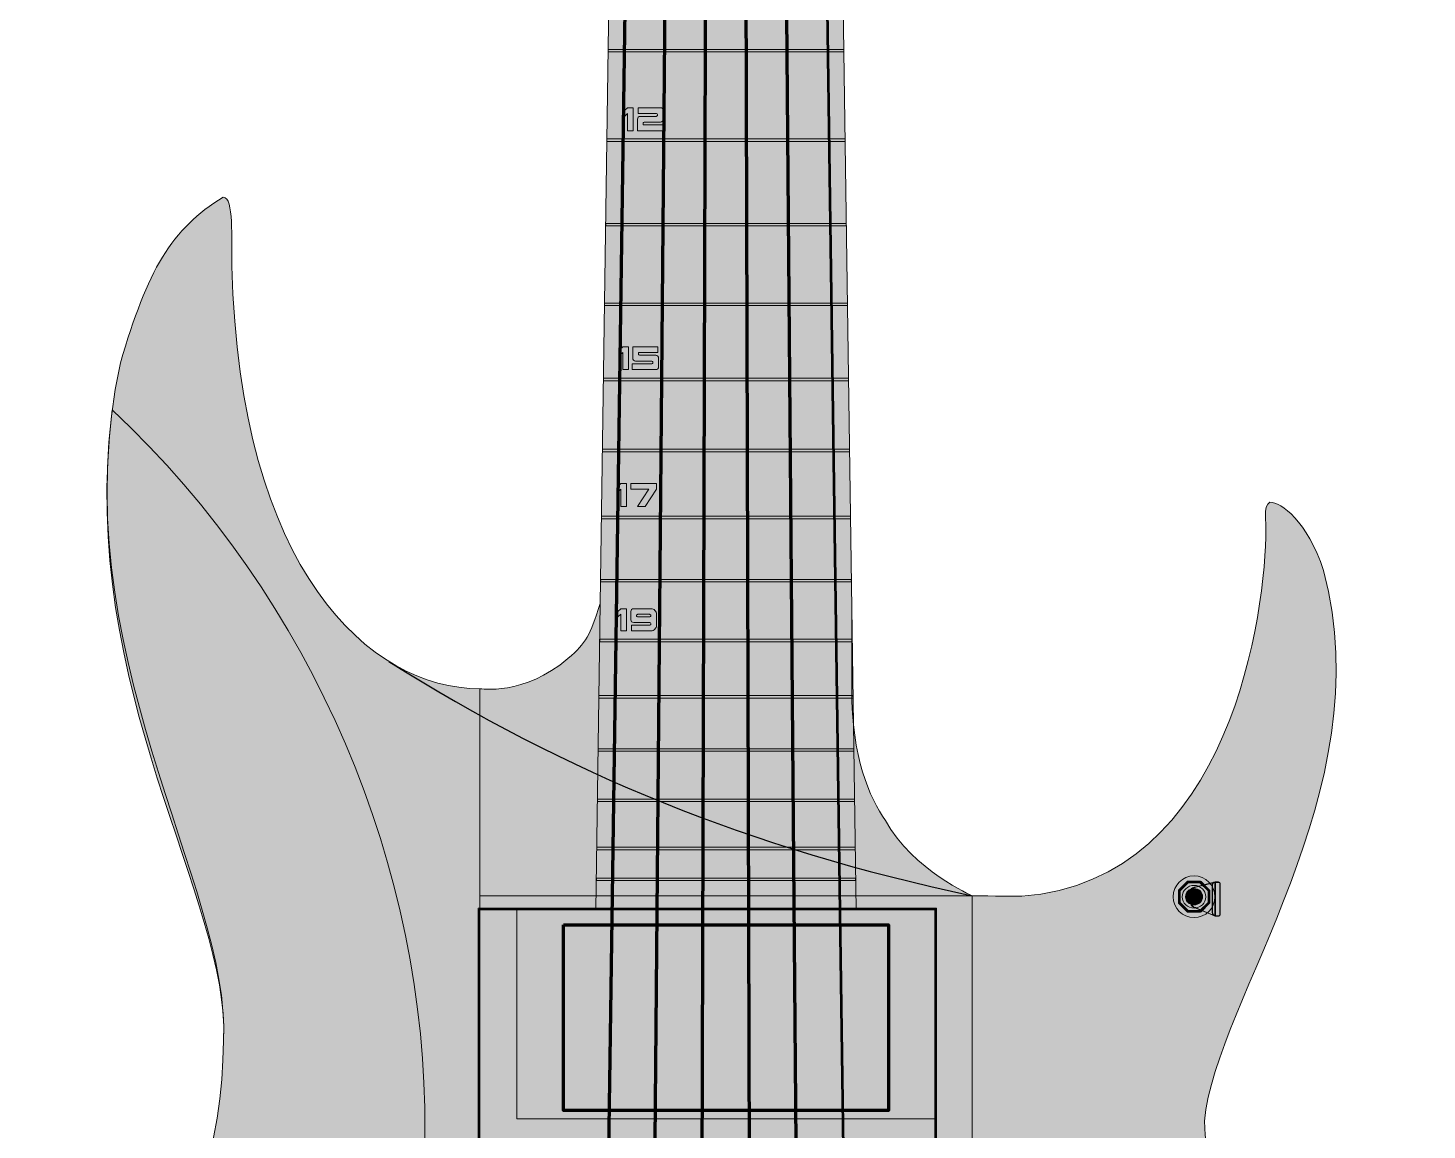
# Model space of a CAD drawing. Header units: millimetres. Extents: x -277 to 25, y -714 to 236.
# Drawn here: x -277.3 to 23.9, y -476.2 to -238.9 of the extents above; entities that cross this region are included whole.
import ezdxf

# ---------------------------------------------------------------- set-up
doc = ezdxf.new("R2010")
doc.units = ezdxf.units.MM
doc.header["$MEASUREMENT"] = 0
doc.layers.add('finished guitar', color=7, linetype='Continuous')

# ---------------------------------------------------------------- blocks, each defined once
blk = doc.blocks.new('block 5')
at = {"layer": 'finished guitar', "true_color": 0xf23005}
h = blk.add_hatch(color=20, dxfattribs=at)
h.dxf.hatch_style = 2
edge = h.paths.add_edge_path()
edge.add_spline(control_points=[(-99.96, -362.84), (-99.96, -368.75), (-99.96, -366.73), (-99.96, -381.32), (-99.96, -395.91), (-96.1, -404.66), (-92.69, -409.58), (-86.7, -420.31), (-74.02, -425.75), (-74.02, -425.75), (-74.02, -425.75), (-74.02, -712.05), (-74.02, -712.05), (-74.02, -712.05), (-88.18, -713.57), (-127.11, -713.57), (-166.03, -713.57), (-180.02, -710.48), (-180.02, -710.48), (-180.02, -710.48), (-180.02, -381.18), (-180.02, -381.18), (-180.02, -381.18), (-170.44, -382.76), (-161.04, -374.68), (-156.96, -371.12), (-156.45, -369.95), (-154.08, -362.84)], knot_values=[0, 0, 0, 0, 0.352778, 0.352778, 0.352778, 0.705556, 0.705556, 0.705556, 1.058333, 1.058333, 1.058333, 1.411111, 1.411111, 1.411111, 1.763889, 1.763889, 1.763889, 2.116667, 2.116667, 2.116667, 2.469444, 2.469444, 2.469444, 2.822222, 2.822222, 2.822222, 3.175, 3.175, 3.175, 3.175], degree=3, periodic=0)
edge.add_line((-154.08, -362.84), (-99.96, -362.84))
at = {"layer": 'finished guitar', "lineweight": 0}
blk.add_open_spline([(-99.96, -362.84), (-99.96, -368.75), (-99.96, -366.73), (-99.96, -381.32), (-99.96, -395.91), (-96.1, -404.66), (-92.69, -409.58), (-86.7, -420.31), (-74.02, -425.75), (-74.02, -425.75), (-74.02, -425.75), (-74.02, -712.05), (-74.02, -712.05), (-74.02, -712.05), (-88.18, -713.57), (-127.11, -713.57), (-166.03, -713.57), (-180.02, -710.48), (-180.02, -710.48), (-180.02, -710.48), (-180.02, -381.18), (-180.02, -381.18), (-180.02, -381.18), (-170.44, -382.76), (-161.04, -374.68), (-156.96, -371.12), (-156.45, -369.95), (-154.08, -362.84)], degree=3, knots=[0, 0, 0, 0, 1, 1, 1, 2, 2, 2, 3, 3, 3, 4, 4, 4, 5, 5, 5, 6, 6, 6, 7, 7, 7, 8, 8, 8, 9, 9, 9, 9], dxfattribs=at)
blk = doc.blocks.new('block 3')
at = {"layer": 'finished guitar', "true_color": 0xf23005}
h = blk.add_hatch(color=20, dxfattribs=at)
h.dxf.hatch_style = 2
h.paths.add_polyline_path([(-180.02, -550.73), (-74.02, -550.73), (-74.02, -425.75), (-180.02, -425.75)])
at = {"layer": 'finished guitar', "lineweight": 0}
blk.add_lwpolyline([(-180.02, -550.73), (-74.02, -550.73), (-74.02, -425.75), (-180.02, -425.75), (-180.02, -550.73)], dxfattribs=at)
at = {"layer": 'finished guitar'}
blk.add_blockref('block 5', (0, 0), dxfattribs=at)
blk = doc.blocks.new('block 11')
at = {"layer": 'finished guitar', "true_color": 0xffffff}
blk.add_hatch(color=7, dxfattribs=at).paths.add_polyline_path([(-106.02, 61.04), (-148.02, 61.04), (-154.08, -362.84), (-155.02, -428.8), (-99.02, -428.8)])
at = {"layer": 'finished guitar', "lineweight": 0}
blk.add_lwpolyline([(-106.02, 61.04), (-148.02, 61.04), (-154.08, -362.84), (-155.02, -428.8), (-99.02, -428.8), (-106.02, 61.04)], dxfattribs=at)
blk = doc.blocks.new('block 10')
at = {"layer": 'finished guitar'}
blk.add_blockref('block 11', (0, 0), dxfattribs=at)
blk = doc.blocks.new('block 12')
at = {"layer": 'finished guitar', "true_color": 0x000000}
for points in [[(-101.66, -244.03), (-152.38, -244.03), (-152.37, -243.5), (-101.67, -243.5)], [(-101.39, -263.29), (-152.66, -263.29), (-152.65, -262.76), (-101.39, -262.76)], [(-101.13, -281.48), (-152.92, -281.48), (-152.91, -280.95), (-101.13, -280.95)], [(-100.88, -298.64), (-153.16, -298.64), (-153.15, -298.11), (-100.89, -298.11)], [(-100.65, -314.84), (-153.39, -314.84), (-153.39, -314.31), (-100.66, -314.31)], [(-100.43, -330.14), (-153.61, -330.14), (-153.6, -329.61), (-100.44, -329.61)], [(-100.22, -344.57), (-153.82, -344.57), (-153.81, -344.04), (-100.23, -344.04)], [(-100.03, -358.19), (-154.01, -358.19), (-154, -357.66), (-100.04, -357.66)], [(-99.85, -371.05), (-154.2, -371.05), (-154.19, -370.52), (-99.85, -370.52)], [(-99.67, -383.19), (-154.37, -383.19), (-154.36, -382.66), (-99.68, -382.66)], [(-99.51, -394.64), (-154.53, -394.64), (-154.53, -394.11), (-99.52, -394.11)], [(-99.36, -405.46), (-154.69, -405.46), (-154.68, -404.93), (-99.36, -404.93)], [(-99.21, -415.85), (-154.84, -415.85), (-154.83, -415.32), (-99.21, -415.32)], [(-99.11, -422.49), (-154.93, -422.49), (-154.92, -421.96), (-99.12, -421.96)]]:
    blk.add_hatch(color=178, dxfattribs=at).paths.add_polyline_path(points)
at = {"layer": 'finished guitar', "lineweight": 0}
for points in [[(-101.66, -244.03), (-152.38, -244.03), (-152.37, -243.5), (-101.67, -243.5), (-101.66, -244.03)], [(-101.39, -263.29), (-152.66, -263.29), (-152.65, -262.76), (-101.39, -262.76), (-101.39, -263.29)], [(-101.13, -281.48), (-152.92, -281.48), (-152.91, -280.95), (-101.13, -280.95), (-101.13, -281.48)], [(-100.88, -298.64), (-153.16, -298.64), (-153.15, -298.11), (-100.89, -298.11), (-100.88, -298.64)], [(-100.65, -314.84), (-153.39, -314.84), (-153.39, -314.31), (-100.66, -314.31), (-100.65, -314.84)], [(-100.43, -330.14), (-153.61, -330.14), (-153.6, -329.61), (-100.44, -329.61), (-100.43, -330.14)], [(-100.22, -344.57), (-153.82, -344.57), (-153.81, -344.04), (-100.23, -344.04), (-100.22, -344.57)], [(-100.03, -358.19), (-154.01, -358.19), (-154, -357.66), (-100.04, -357.66), (-100.03, -358.19)], [(-99.85, -371.05), (-154.2, -371.05), (-154.19, -370.52), (-99.85, -370.52), (-99.85, -371.05)], [(-99.67, -383.19), (-154.37, -383.19), (-154.36, -382.66), (-99.68, -382.66), (-99.67, -383.19)], [(-99.51, -394.64), (-154.53, -394.64), (-154.53, -394.11), (-99.52, -394.11), (-99.51, -394.64)], [(-99.36, -405.46), (-154.69, -405.46), (-154.68, -404.93), (-99.36, -404.93), (-99.36, -405.46)], [(-99.21, -415.85), (-154.84, -415.85), (-154.83, -415.32), (-99.21, -415.32), (-99.21, -415.85)], [(-99.11, -422.49), (-154.93, -422.49), (-154.92, -421.96), (-99.12, -421.96), (-99.11, -422.49)]]:
    blk.add_lwpolyline(points, dxfattribs=at)
blk = doc.blocks.new('block 18')
at = {"layer": 'finished guitar', "true_color": 0x000000}
h = blk.add_hatch(color=178, dxfattribs=at)
h.dxf.hatch_style = 2
h.paths.add_polyline_path([(-148.23, -260.99), (-148.23, -257.29), (-148.85, -257.91), (-148.85, -256.67), (-148.23, -256.06), (-147, -256.06), (-147, -260.99)])
h = blk.add_hatch(color=178, dxfattribs=at)
h.dxf.hatch_style = 2
edge = h.paths.add_edge_path()
edge.add_spline(control_points=[(-146.07, -260.99), (-146.07, -260.99), (-146.07, -258.53), (-146.07, -258.53), (-146.07, -258.36), (-146.01, -258.21), (-145.9, -258.09), (-145.77, -257.97), (-145.63, -257.91), (-145.46, -257.91), (-145.46, -257.91), (-142.06, -257.91), (-142.06, -257.91), (-141.98, -257.91), (-141.91, -257.88), (-141.84, -257.82), (-141.78, -257.76), (-141.75, -257.69), (-141.75, -257.6), (-141.75, -257.52), (-141.78, -257.44), (-141.84, -257.38), (-141.91, -257.32), (-141.98, -257.29), (-142.06, -257.29), (-142.06, -257.29), (-145.92, -257.29), (-145.92, -257.29), (-145.92, -257.29), (-145.92, -256.06), (-145.92, -256.06), (-145.92, -256.06), (-141.14, -256.06), (-141.14, -256.06), (-140.97, -256.06), (-140.82, -256.12), (-140.7, -256.24), (-140.58, -256.36), (-140.52, -256.51), (-140.52, -256.67), (-140.52, -256.67), (-140.52, -258.52), (-140.52, -258.52), (-140.52, -258.7), (-140.58, -258.84), (-140.7, -258.96), (-140.82, -259.08), (-140.97, -259.14), (-141.14, -259.14), (-141.14, -259.14), (-144.53, -259.14), (-144.53, -259.14), (-144.62, -259.14), (-144.69, -259.17), (-144.75, -259.23), (-144.81, -259.29), (-144.84, -259.37), (-144.84, -259.45), (-144.84, -259.45), (-144.84, -259.76), (-144.84, -259.76), (-144.84, -259.76), (-140.36, -259.76), (-140.36, -259.76), (-140.36, -259.76), (-140.36, -260.99), (-140.36, -260.99), (-140.36, -260.99), (-146.07, -260.99), (-146.07, -260.99)], knot_values=[0, 0, 0, 0, 1, 1, 1, 2, 2, 2, 3, 3, 3, 4, 4, 4, 5, 5, 5, 6, 6, 6, 7, 7, 7, 8, 8, 8, 9, 9, 9, 10, 10, 10, 11, 11, 11, 12, 12, 12, 13, 13, 13, 14, 14, 14, 15, 15, 15, 16, 16, 16, 17, 17, 17, 18, 18, 18, 19, 19, 19, 20, 20, 20, 21, 21, 21, 22, 22, 22, 23, 23, 23, 23], degree=3, periodic=1)
at = {"layer": 'finished guitar', "lineweight": 0}
blk.add_lwpolyline([(-148.23, -260.99), (-148.23, -257.29), (-148.85, -257.91), (-148.85, -256.67), (-148.23, -256.06), (-147, -256.06), (-147, -260.99), (-148.23, -260.99)], dxfattribs=at)
blk.add_open_spline([(-146.07, -260.99), (-146.07, -260.99), (-146.07, -258.53), (-146.07, -258.53), (-146.07, -258.36), (-146.01, -258.21), (-145.9, -258.09), (-145.77, -257.97), (-145.63, -257.91), (-145.46, -257.91), (-145.46, -257.91), (-142.06, -257.91), (-142.06, -257.91), (-141.98, -257.91), (-141.91, -257.88), (-141.84, -257.82), (-141.78, -257.76), (-141.75, -257.69), (-141.75, -257.6), (-141.75, -257.52), (-141.78, -257.44), (-141.84, -257.38), (-141.91, -257.32), (-141.98, -257.29), (-142.06, -257.29), (-142.06, -257.29), (-145.92, -257.29), (-145.92, -257.29), (-145.92, -257.29), (-145.92, -256.06), (-145.92, -256.06), (-145.92, -256.06), (-141.14, -256.06), (-141.14, -256.06), (-140.97, -256.06), (-140.82, -256.12), (-140.7, -256.24), (-140.58, -256.36), (-140.52, -256.51), (-140.52, -256.67), (-140.52, -256.67), (-140.52, -258.52), (-140.52, -258.52), (-140.52, -258.7), (-140.58, -258.84), (-140.7, -258.96), (-140.82, -259.08), (-140.97, -259.14), (-141.14, -259.14), (-141.14, -259.14), (-144.53, -259.14), (-144.53, -259.14), (-144.62, -259.14), (-144.69, -259.17), (-144.75, -259.23), (-144.81, -259.29), (-144.84, -259.37), (-144.84, -259.45), (-144.84, -259.45), (-144.84, -259.76), (-144.84, -259.76), (-144.84, -259.76), (-140.36, -259.76), (-140.36, -259.76), (-140.36, -259.76), (-140.36, -260.99), (-140.36, -260.99), (-140.36, -260.99), (-146.07, -260.99), (-146.07, -260.99)], degree=3, knots=[0, 0, 0, 0, 1, 1, 1, 2, 2, 2, 3, 3, 3, 4, 4, 4, 5, 5, 5, 6, 6, 6, 7, 7, 7, 8, 8, 8, 9, 9, 9, 10, 10, 10, 11, 11, 11, 12, 12, 12, 13, 13, 13, 14, 14, 14, 15, 15, 15, 16, 16, 16, 17, 17, 17, 18, 18, 18, 19, 19, 19, 20, 20, 20, 21, 21, 21, 22, 22, 22, 23, 23, 23, 23], dxfattribs=at)
blk = doc.blocks.new('block 19')
at = {"layer": 'finished guitar', "true_color": 0x000000}
h = blk.add_hatch(color=178, dxfattribs=at)
h.dxf.hatch_style = 2
h.paths.add_polyline_path([(-149.25, -312.45), (-149.25, -308.75), (-149.87, -309.37), (-149.87, -308.13), (-149.25, -307.51), (-148.01, -307.51), (-148.01, -312.45)])
h = blk.add_hatch(color=178, dxfattribs=at)
h.dxf.hatch_style = 2
edge = h.paths.add_edge_path()
edge.add_spline(control_points=[(-147.24, -312.45), (-147.24, -312.45), (-147.24, -311.22), (-147.24, -311.22), (-147.24, -311.22), (-143.07, -311.22), (-143.07, -311.22), (-142.99, -311.22), (-142.92, -311.19), (-142.86, -311.13), (-142.8, -311.07), (-142.77, -311), (-142.77, -310.91), (-142.77, -310.83), (-142.8, -310.75), (-142.86, -310.69), (-142.92, -310.63), (-142.99, -310.6), (-143.07, -310.6), (-143.07, -310.6), (-146.47, -310.6), (-146.47, -310.6), (-146.64, -310.6), (-146.79, -310.54), (-146.91, -310.42), (-147.03, -310.3), (-147.09, -310.15), (-147.09, -309.98), (-147.09, -309.98), (-147.09, -307.51), (-147.09, -307.51), (-147.09, -307.51), (-141.69, -307.51), (-141.69, -307.51), (-141.69, -307.51), (-141.69, -308.75), (-141.69, -308.75), (-141.69, -308.75), (-145.85, -308.75), (-145.85, -308.75), (-145.85, -308.75), (-145.85, -309.06), (-145.85, -309.06), (-145.85, -309.14), (-145.82, -309.22), (-145.77, -309.28), (-145.7, -309.34), (-145.63, -309.37), (-145.54, -309.37), (-145.54, -309.37), (-142.15, -309.37), (-142.15, -309.37), (-141.98, -309.37), (-141.84, -309.43), (-141.71, -309.55), (-141.59, -309.67), (-141.53, -309.82), (-141.53, -309.98), (-141.53, -309.98), (-141.53, -311.84), (-141.53, -311.84), (-141.53, -312.01), (-141.59, -312.15), (-141.71, -312.28), (-141.84, -312.39), (-141.98, -312.45), (-142.15, -312.45), (-142.15, -312.45), (-147.24, -312.45), (-147.24, -312.45)], knot_values=[0, 0, 0, 0, 1, 1, 1, 2, 2, 2, 3, 3, 3, 4, 4, 4, 5, 5, 5, 6, 6, 6, 7, 7, 7, 8, 8, 8, 9, 9, 9, 10, 10, 10, 11, 11, 11, 12, 12, 12, 13, 13, 13, 14, 14, 14, 15, 15, 15, 16, 16, 16, 17, 17, 17, 18, 18, 18, 19, 19, 19, 20, 20, 20, 21, 21, 21, 22, 22, 22, 23, 23, 23, 23], degree=3, periodic=1)
at = {"layer": 'finished guitar', "lineweight": 0}
blk.add_lwpolyline([(-149.25, -312.45), (-149.25, -308.75), (-149.87, -309.37), (-149.87, -308.13), (-149.25, -307.51), (-148.01, -307.51), (-148.01, -312.45), (-149.25, -312.45)], dxfattribs=at)
blk.add_open_spline([(-147.24, -312.45), (-147.24, -312.45), (-147.24, -311.22), (-147.24, -311.22), (-147.24, -311.22), (-143.07, -311.22), (-143.07, -311.22), (-142.99, -311.22), (-142.92, -311.19), (-142.86, -311.13), (-142.8, -311.07), (-142.77, -311), (-142.77, -310.91), (-142.77, -310.83), (-142.8, -310.75), (-142.86, -310.69), (-142.92, -310.63), (-142.99, -310.6), (-143.07, -310.6), (-143.07, -310.6), (-146.47, -310.6), (-146.47, -310.6), (-146.64, -310.6), (-146.79, -310.54), (-146.91, -310.42), (-147.03, -310.3), (-147.09, -310.15), (-147.09, -309.98), (-147.09, -309.98), (-147.09, -307.51), (-147.09, -307.51), (-147.09, -307.51), (-141.69, -307.51), (-141.69, -307.51), (-141.69, -307.51), (-141.69, -308.75), (-141.69, -308.75), (-141.69, -308.75), (-145.85, -308.75), (-145.85, -308.75), (-145.85, -308.75), (-145.85, -309.06), (-145.85, -309.06), (-145.85, -309.14), (-145.82, -309.22), (-145.77, -309.28), (-145.7, -309.34), (-145.63, -309.37), (-145.54, -309.37), (-145.54, -309.37), (-142.15, -309.37), (-142.15, -309.37), (-141.98, -309.37), (-141.84, -309.43), (-141.71, -309.55), (-141.59, -309.67), (-141.53, -309.82), (-141.53, -309.98), (-141.53, -309.98), (-141.53, -311.84), (-141.53, -311.84), (-141.53, -312.01), (-141.59, -312.15), (-141.71, -312.28), (-141.84, -312.39), (-141.98, -312.45), (-142.15, -312.45), (-142.15, -312.45), (-147.24, -312.45), (-147.24, -312.45)], degree=3, knots=[0, 0, 0, 0, 1, 1, 1, 2, 2, 2, 3, 3, 3, 4, 4, 4, 5, 5, 5, 6, 6, 6, 7, 7, 7, 8, 8, 8, 9, 9, 9, 10, 10, 10, 11, 11, 11, 12, 12, 12, 13, 13, 13, 14, 14, 14, 15, 15, 15, 16, 16, 16, 17, 17, 17, 18, 18, 18, 19, 19, 19, 20, 20, 20, 21, 21, 21, 22, 22, 22, 23, 23, 23, 23], dxfattribs=at)
blk = doc.blocks.new('block 20')
at = {"layer": 'finished guitar', "true_color": 0x000000}
h = blk.add_hatch(color=178, dxfattribs=at)
h.dxf.hatch_style = 2
h.paths.add_polyline_path([(-149.67, -341.92), (-149.67, -338.22), (-150.29, -338.84), (-150.29, -337.6), (-149.67, -336.98), (-148.44, -336.98), (-148.44, -341.92)])
h = blk.add_hatch(color=178, dxfattribs=at)
h.dxf.hatch_style = 2
h.paths.add_polyline_path([(-146.07, -341.92), (-143.61, -338.22), (-147.51, -338.22), (-147.51, -336.98), (-141.96, -336.98), (-141.96, -338.22), (-144.43, -341.92)])
at = {"layer": 'finished guitar', "lineweight": 0}
for points in [[(-149.67, -341.92), (-149.67, -338.22), (-150.29, -338.84), (-150.29, -337.6), (-149.67, -336.98), (-148.44, -336.98), (-148.44, -341.92), (-149.67, -341.92)], [(-146.07, -341.92), (-143.61, -338.22), (-147.51, -338.22), (-147.51, -336.98), (-141.96, -336.98), (-141.96, -338.22), (-144.43, -341.92), (-146.07, -341.92)]]:
    blk.add_lwpolyline(points, dxfattribs=at)
blk = doc.blocks.new('block 21')
at = {"layer": 'finished guitar', "true_color": 0x000000}
h = blk.add_hatch(color=178, dxfattribs=at)
h.dxf.hatch_style = 2
h.paths.add_polyline_path([(-149.67, -368.7), (-149.67, -365.14), (-150.29, -365.73), (-150.29, -364.54), (-149.67, -363.95), (-148.44, -363.95), (-148.44, -368.7)])
h = blk.add_hatch(color=178, dxfattribs=at)
h.dxf.hatch_style = 2
edge = h.paths.add_edge_path()
edge.add_spline(control_points=[(-147.36, -368.7), (-147.36, -368.7), (-147.36, -367.51), (-147.36, -367.51), (-147.36, -367.51), (-143.5, -367.51), (-143.5, -367.51), (-143.42, -367.51), (-143.34, -367.48), (-143.28, -367.43), (-143.22, -367.37), (-143.19, -367.3), (-143.19, -367.21), (-143.19, -367.13), (-143.22, -367.06), (-143.28, -367), (-143.34, -366.95), (-143.42, -366.92), (-143.5, -366.92), (-143.5, -366.92), (-146.89, -366.92), (-146.89, -366.92), (-147.07, -366.92), (-147.21, -366.86), (-147.33, -366.75), (-147.45, -366.63), (-147.51, -366.49), (-147.51, -366.32), (-147.51, -366.32), (-147.51, -364.54), (-147.51, -364.54), (-147.51, -364.38), (-147.45, -364.25), (-147.33, -364.13), (-147.21, -364.01), (-147.07, -363.95), (-146.89, -363.95), (-146.89, -363.95), (-143.19, -363.95), (-143.19, -363.95), (-142.85, -363.95), (-142.56, -364.07), (-142.32, -364.3), (-142.08, -364.54), (-141.96, -364.81), (-141.96, -365.14), (-141.96, -365.14), (-141.96, -367.51), (-141.96, -367.51), (-141.96, -367.84), (-142.08, -368.12), (-142.32, -368.35), (-142.56, -368.58), (-142.85, -368.7), (-143.19, -368.7), (-143.19, -368.7), (-147.36, -368.7), (-147.36, -368.7)], knot_values=[0, 0, 0, 0, 1, 1, 1, 2, 2, 2, 3, 3, 3, 4, 4, 4, 5, 5, 5, 6, 6, 6, 7, 7, 7, 8, 8, 8, 9, 9, 9, 10, 10, 10, 11, 11, 11, 12, 12, 12, 13, 13, 13, 14, 14, 14, 15, 15, 15, 16, 16, 16, 17, 17, 17, 18, 18, 18, 19, 19, 19, 19], degree=3, periodic=1)
edge = h.paths.add_edge_path()
edge.add_spline(control_points=[(-143.5, -365.73), (-143.42, -365.73), (-143.34, -365.7), (-143.28, -365.65), (-143.22, -365.59), (-143.19, -365.52), (-143.19, -365.43), (-143.19, -365.35), (-143.22, -365.28), (-143.28, -365.23), (-143.34, -365.17), (-143.42, -365.14), (-143.5, -365.14), (-143.5, -365.14), (-145.97, -365.14), (-145.97, -365.14), (-146.06, -365.14), (-146.13, -365.17), (-146.19, -365.23), (-146.25, -365.28), (-146.28, -365.35), (-146.28, -365.43), (-146.28, -365.52), (-146.25, -365.59), (-146.19, -365.65), (-146.13, -365.7), (-146.06, -365.73), (-145.97, -365.73), (-145.97, -365.73), (-143.5, -365.73), (-143.5, -365.73)], knot_values=[0, 0, 0, 0, 1, 1, 1, 2, 2, 2, 3, 3, 3, 4, 4, 4, 5, 5, 5, 6, 6, 6, 7, 7, 7, 8, 8, 8, 9, 9, 9, 10, 10, 10, 10], degree=3, periodic=1)
at = {"layer": 'finished guitar', "lineweight": 0}
blk.add_lwpolyline([(-149.67, -368.7), (-149.67, -365.14), (-150.29, -365.73), (-150.29, -364.54), (-149.67, -363.95), (-148.44, -363.95), (-148.44, -368.7), (-149.67, -368.7)], dxfattribs=at)
for points, knots in [([(-147.36, -368.7), (-147.36, -368.7), (-147.36, -367.51), (-147.36, -367.51), (-147.36, -367.51), (-143.5, -367.51), (-143.5, -367.51), (-143.42, -367.51), (-143.34, -367.48), (-143.28, -367.43), (-143.22, -367.37), (-143.19, -367.3), (-143.19, -367.21), (-143.19, -367.13), (-143.22, -367.06), (-143.28, -367), (-143.34, -366.95), (-143.42, -366.92), (-143.5, -366.92), (-143.5, -366.92), (-146.89, -366.92), (-146.89, -366.92), (-147.07, -366.92), (-147.21, -366.86), (-147.33, -366.75), (-147.45, -366.63), (-147.51, -366.49), (-147.51, -366.32), (-147.51, -366.32), (-147.51, -364.54), (-147.51, -364.54), (-147.51, -364.38), (-147.45, -364.25), (-147.33, -364.13), (-147.21, -364.01), (-147.07, -363.95), (-146.89, -363.95), (-146.89, -363.95), (-143.19, -363.95), (-143.19, -363.95), (-142.85, -363.95), (-142.56, -364.07), (-142.32, -364.3), (-142.08, -364.54), (-141.96, -364.81), (-141.96, -365.14), (-141.96, -365.14), (-141.96, -367.51), (-141.96, -367.51), (-141.96, -367.84), (-142.08, -368.12), (-142.32, -368.35), (-142.56, -368.58), (-142.85, -368.7), (-143.19, -368.7), (-143.19, -368.7), (-147.36, -368.7), (-147.36, -368.7)], [0, 0, 0, 0, 1, 1, 1, 2, 2, 2, 3, 3, 3, 4, 4, 4, 5, 5, 5, 6, 6, 6, 7, 7, 7, 8, 8, 8, 9, 9, 9, 10, 10, 10, 11, 11, 11, 12, 12, 12, 13, 13, 13, 14, 14, 14, 15, 15, 15, 16, 16, 16, 17, 17, 17, 18, 18, 18, 19, 19, 19, 19]), ([(-143.5, -365.73), (-143.42, -365.73), (-143.34, -365.7), (-143.28, -365.65), (-143.22, -365.59), (-143.19, -365.52), (-143.19, -365.43), (-143.19, -365.35), (-143.22, -365.28), (-143.28, -365.23), (-143.34, -365.17), (-143.42, -365.14), (-143.5, -365.14), (-143.5, -365.14), (-145.97, -365.14), (-145.97, -365.14), (-146.06, -365.14), (-146.13, -365.17), (-146.19, -365.23), (-146.25, -365.28), (-146.28, -365.35), (-146.28, -365.43), (-146.28, -365.52), (-146.25, -365.59), (-146.19, -365.65), (-146.13, -365.7), (-146.06, -365.73), (-145.97, -365.73), (-145.97, -365.73), (-143.5, -365.73), (-143.5, -365.73)], [0, 0, 0, 0, 1, 1, 1, 2, 2, 2, 3, 3, 3, 4, 4, 4, 5, 5, 5, 6, 6, 6, 7, 7, 7, 8, 8, 8, 9, 9, 9, 10, 10, 10, 10])]:
    blk.add_open_spline(points, degree=3, knots=knots, dxfattribs=at)
blk = doc.blocks.new('block 13')
at = {"layer": 'finished guitar'}
for name in ['block 18', 'block 19', 'block 20', 'block 21']:
    blk.add_blockref(name, (0, 0), dxfattribs=at)
blk = doc.blocks.new('block 9')
at = {"layer": 'finished guitar'}
for name in ['block 10', 'block 12', 'block 13']:
    blk.add_blockref(name, (0, 0), dxfattribs=at)
blk = doc.blocks.new('block 28')
at = {"layer": 'finished guitar', "true_color": 0xffffff}
h = blk.add_hatch(color=7, dxfattribs=at)
h.dxf.hatch_style = 2
h.paths.add_polyline_path([(-81.69, -428.46), (-82.02, -428.46), (-180.02, -428.46), (-180.36, -428.46), (-180.36, -428.8), (-180.36, -547.73), (-180.36, -548.07), (-180.02, -548.07), (-82.02, -548.07), (-81.69, -548.07), (-81.69, -547.73), (-81.69, -428.8)])
h.paths.add_polyline_path([(-82.02, -428.8), (-82.02, -547.73), (-180.02, -547.73), (-180.02, -428.8)])
at = {"layer": 'finished guitar', "true_color": 0xf13005}
blk.add_hatch(color=20, dxfattribs=at).paths.add_polyline_path([(-180.19, -547.9), (-180.19, -428.63), (-81.85, -428.63), (-81.85, -547.9)])
at = {"layer": 'finished guitar', "lineweight": 0}
for points in [[(-81.69, -428.46), (-82.02, -428.46), (-180.02, -428.46), (-180.36, -428.46), (-180.36, -428.8), (-180.36, -547.73), (-180.36, -548.07), (-180.02, -548.07), (-82.02, -548.07), (-81.69, -548.07), (-81.69, -547.73), (-81.69, -428.8), (-81.69, -428.46), (-81.69, -428.46)], [(-180.19, -547.9), (-180.19, -428.63), (-81.85, -428.63), (-81.85, -547.9), (-180.19, -547.9)], [(-82.02, -428.8), (-82.02, -547.73), (-180.02, -547.73), (-180.02, -428.8), (-82.02, -428.8)]]:
    blk.add_lwpolyline(points, dxfattribs=at)
blk = doc.blocks.new('block 30')
at = {"layer": 'finished guitar', "true_color": 0x031ca6}
h = blk.add_hatch(color=164, dxfattribs=at)
edge = h.paths.add_edge_path()
edge.add_spline(control_points=[(-233.4, -290.18), (-233.52, -284.19), (-232.91, -275.4), (-235.27, -275.31), (-246.44, -282.11), (-251.59, -291.04), (-257.39, -311.02), (-270.74, -372.62), (-233.38, -423.8), (-235.22, -456.98), (-235.27, -501.66), (-266.62, -545.06), (-272.94, -590.86), (-276.31, -622.74), (-277.3, -693.18), (-180.02, -710.48), (-180.02, -710.48), (-180.02, -381.18), (-180.02, -381.18), (-203.68, -381.18), (-231.81, -355.69), (-233.4, -290.18)], knot_values=[0, 0, 0, 0, 1, 1, 1, 2, 2, 2, 3, 3, 3, 4, 4, 4, 5, 5, 5, 6, 6, 6, 7, 7, 7, 7], degree=3, periodic=1)
at = {"layer": 'finished guitar', "lineweight": 0}
blk.add_open_spline([(-233.4, -290.18), (-233.52, -284.19), (-232.91, -275.4), (-235.27, -275.31), (-246.44, -282.11), (-251.59, -291.04), (-257.39, -311.02), (-270.74, -372.62), (-233.38, -423.8), (-235.22, -456.98), (-235.27, -501.66), (-266.62, -545.06), (-272.94, -590.86), (-276.31, -622.74), (-277.3, -693.18), (-180.02, -710.48), (-180.02, -710.48), (-180.02, -381.18), (-180.02, -381.18), (-203.68, -381.18), (-231.81, -355.69), (-233.4, -290.18)], degree=3, knots=[0, 0, 0, 0, 1, 1, 1, 2, 2, 2, 3, 3, 3, 4, 4, 4, 5, 5, 5, 6, 6, 6, 7, 7, 7, 7], dxfattribs=at)
blk = doc.blocks.new('block 29')
at = {"layer": 'finished guitar'}
blk.add_blockref('block 30', (0, 0), dxfattribs=at)
blk = doc.blocks.new('block 31')
at = {"layer": 'finished guitar', "true_color": 0x191919}
for points in [[(-82.02, -473.8), (-172.02, -473.8), (-172.02, -428.8), (-82.02, -428.8)], [(-162.02, -432), (-92.02, -432), (-92.02, -472), (-162.02, -472)], [(-82.02, -547.73), (-172.02, -547.73), (-172.02, -502.73), (-82.02, -502.73)], [(-162.02, -505.23), (-92.02, -505.23), (-92.02, -545.23), (-162.02, -545.23)]]:
    blk.add_hatch(color=179, dxfattribs=at).paths.add_polyline_path(points)
at = {"layer": 'finished guitar', "lineweight": 0}
for points in [[(-82.02, -473.8), (-172.02, -473.8), (-172.02, -428.8), (-82.02, -428.8), (-82.02, -473.8)], [(-82.02, -547.73), (-172.02, -547.73), (-172.02, -502.73), (-82.02, -502.73), (-82.02, -547.73)]]:
    blk.add_lwpolyline(points, dxfattribs=at)
at = {"layer": 'finished guitar', "color": 7, "lineweight": 70, "true_color": 0xffffff}
for points in [[(-162.02, -432), (-92.02, -432), (-92.02, -472), (-162.02, -472), (-162.02, -432)], [(-162.02, -505.23), (-92.02, -505.23), (-92.02, -545.23), (-162.02, -545.23), (-162.02, -505.23)]]:
    blk.add_lwpolyline(points, dxfattribs=at)
blk = doc.blocks.new('block 27')
at = {"layer": 'finished guitar', "true_color": 0xf13005}
h = blk.add_hatch(color=20, dxfattribs=at)
edge = h.paths.add_edge_path()
edge.add_spline(control_points=[(-259.15, -321.14), (-266.88, -381.71), (-233.54, -426.73), (-235.22, -456.98), (-235.27, -501.66), (-266.62, -545.06), (-272.94, -590.86), (-273.95, -600.44), (-274.61, -604.6), (-273.68, -619.53), (-162.02, -554.98), (-172.02, -402.58), (-259.15, -321.14)], knot_values=[0, 0, 0, 0, 1, 1, 1, 2, 2, 2, 3, 3, 3, 4, 4, 4, 4], degree=3, periodic=1)
at = {"layer": 'finished guitar', "lineweight": 0}
blk.add_open_spline([(-259.15, -321.14), (-266.88, -381.71), (-233.54, -426.73), (-235.22, -456.98), (-235.27, -501.66), (-266.62, -545.06), (-272.94, -590.86), (-273.95, -600.44), (-274.61, -604.6), (-273.68, -619.53), (-162.02, -554.98), (-172.02, -402.58), (-259.15, -321.14)], degree=3, knots=[0, 0, 0, 0, 1, 1, 1, 2, 2, 2, 3, 3, 3, 4, 4, 4, 4], dxfattribs=at)
at = {"layer": 'finished guitar'}
for name in ['block 29', 'block 28', 'block 31']:
    blk.add_blockref(name, (0, 0), dxfattribs=at)
blk = doc.blocks.new('block 34')
at = {"layer": 'finished guitar', "true_color": 0x031ca6}
h = blk.add_hatch(color=164, dxfattribs=at)
edge = h.paths.add_edge_path()
edge.add_spline(control_points=[(23.91, -605.27), (21.74, -581.48), (12.53, -568.35), (5.3, -551.29), (-8.79, -518.02), (-24, -489.67), (-24, -474.28), (-21.58, -448.02), (14.35, -403.53), (1.65, -355.74), (1.65, -355.74), (1.65, -355.74), (1.65, -355.74), (-1.87, -345.04), (-7.49, -341), (-9.92, -341), (-9.92, -341), (-9.92, -341), (-9.92, -341), (-11.29, -342.16), (-10.73, -343.44), (-10.81, -346.82), (-10.69, -363.66), (-18.05, -422.58), (-63.34, -425.87), (-63.34, -425.87), (-63.34, -425.87), (-63.34, -425.87), (-68.5, -425.87), (-74.02, -425.75), (-74.02, -425.75), (-74.02, -425.75), (-74.02, -712.05), (-74.02, -712.05), (20.39, -700.79), (23.41, -656.92), (23.91, -605.27), (23.91, -605.27), (23.91, -605.27), (23.91, -605.27)], knot_values=[0, 0, 0, 0, 1, 1, 1, 2, 2, 2, 3, 3, 3, 4, 4, 4, 5, 5, 5, 6, 6, 6, 7, 7, 7, 8, 8, 8, 9, 9, 9, 10, 10, 10, 11, 11, 11, 12, 12, 12, 13, 13, 13, 13], degree=3, periodic=1)
at = {"layer": 'finished guitar', "lineweight": 0}
blk.add_open_spline([(23.91, -605.27), (21.74, -581.48), (12.53, -568.35), (5.3, -551.29), (-8.79, -518.02), (-24, -489.67), (-24, -474.28), (-21.58, -448.02), (14.35, -403.53), (1.65, -355.74), (1.65, -355.74), (1.65, -355.74), (1.65, -355.74), (-1.87, -345.04), (-7.49, -341), (-9.92, -341), (-9.92, -341), (-9.92, -341), (-9.92, -341), (-11.29, -342.16), (-10.73, -343.44), (-10.81, -346.82), (-10.69, -363.66), (-18.05, -422.58), (-63.34, -425.87), (-63.34, -425.87), (-63.34, -425.87), (-63.34, -425.87), (-68.5, -425.87), (-74.02, -425.75), (-74.02, -425.75), (-74.02, -425.75), (-74.02, -712.05), (-74.02, -712.05), (20.39, -700.79), (23.41, -656.92), (23.91, -605.27), (23.91, -605.27), (23.91, -605.27), (23.91, -605.27)], degree=3, knots=[0, 0, 0, 0, 1, 1, 1, 2, 2, 2, 3, 3, 3, 4, 4, 4, 5, 5, 5, 6, 6, 6, 7, 7, 7, 8, 8, 8, 9, 9, 9, 10, 10, 10, 11, 11, 11, 12, 12, 12, 13, 13, 13, 13], dxfattribs=at)
blk = doc.blocks.new('block 33')
at = {"layer": 'finished guitar'}
blk.add_blockref('block 34', (0, 0), dxfattribs=at)
blk = doc.blocks.new('block 32')
at = {"layer": 'finished guitar'}
blk.add_blockref('block 33', (0, 0), dxfattribs=at)
blk = doc.blocks.new('block 66')
at = {"layer": 'finished guitar', "true_color": 0xffffff}
h = blk.add_hatch(color=7, dxfattribs=at)
h.dxf.hatch_style = 2
h.paths.add_polyline_path([(-24.85, -422.6), (-25, -422.6), (-27.49, -422.6), (-27.64, -422.6), (-27.74, -422.7), (-29.5, -424.46), (-29.61, -424.57), (-29.61, -424.71), (-29.61, -427.21), (-29.61, -427.35), (-29.5, -427.46), (-27.74, -429.22), (-27.64, -429.32), (-27.49, -429.32), (-25, -429.32), (-24.85, -429.32), (-24.75, -429.22), (-22.98, -427.46), (-22.88, -427.35), (-22.88, -427.21), (-22.88, -424.71), (-22.88, -424.57), (-22.98, -424.46), (-24.75, -422.7)])
h.paths.add_polyline_path([(-25, -422.95), (-23.23, -424.71), (-23.23, -427.21), (-25, -428.97), (-27.49, -428.97), (-29.26, -427.21), (-29.26, -424.71), (-27.49, -422.95)])
at = {"layer": 'finished guitar', "true_color": 0xcc0000}
blk.add_hatch(color=12, dxfattribs=at).paths.add_polyline_path([(-27.56, -429.15), (-29.43, -427.28), (-29.43, -424.64), (-27.56, -422.77), (-24.92, -422.77), (-23.06, -424.64), (-23.06, -427.28), (-24.92, -429.15)])
at = {"layer": 'finished guitar', "lineweight": 0}
for points in [[(-24.85, -422.6), (-25, -422.6), (-27.49, -422.6), (-27.64, -422.6), (-27.74, -422.7), (-29.5, -424.46), (-29.61, -424.57), (-29.61, -424.71), (-29.61, -427.21), (-29.61, -427.35), (-29.5, -427.46), (-27.74, -429.22), (-27.64, -429.32), (-27.49, -429.32), (-25, -429.32), (-24.85, -429.32), (-24.75, -429.22), (-22.98, -427.46), (-22.88, -427.35), (-22.88, -427.21), (-22.88, -424.71), (-22.88, -424.57), (-22.98, -424.46), (-24.75, -422.7), (-24.85, -422.6), (-24.85, -422.6)], [(-27.56, -429.15), (-29.43, -427.28), (-29.43, -424.64), (-27.56, -422.77), (-24.92, -422.77), (-23.06, -424.64), (-23.06, -427.28), (-24.92, -429.15), (-27.56, -429.15)], [(-25, -422.95), (-23.23, -424.71), (-23.23, -427.21), (-25, -428.97), (-27.49, -428.97), (-29.26, -427.21), (-29.26, -424.71), (-27.49, -422.95), (-25, -422.95)]]:
    blk.add_lwpolyline(points, dxfattribs=at)
blk = doc.blocks.new('block 67')
at = {"layer": 'finished guitar', "true_color": 0xffffff}
h = blk.add_hatch(color=7, dxfattribs=at)
h.dxf.hatch_style = 2
edge = h.paths.add_edge_path()
edge.add_spline(control_points=[(-21.66, -422.78), (-21.66, -422.78), (-25.89, -423.84), (-25.89, -423.84), (-26.36, -423.92), (-26.95, -424.07), (-26.95, -424.55), (-26.95, -424.55), (-26.95, -427.37), (-26.95, -427.37), (-26.95, -428.08), (-26.41, -428.21), (-25.89, -428.43), (-25.89, -428.43), (-21.66, -430.19), (-21.66, -430.19), (-21.66, -430.19), (-21.66, -422.78), (-21.66, -422.78), (-21.66, -422.78), (-21.66, -422.78), (-21.66, -422.78)], knot_values=[0, 0, 0, 0, 1, 1, 1, 2, 2, 2, 3, 3, 3, 4, 4, 4, 5, 5, 5, 6, 6, 6, 7, 7, 7, 7], degree=3, periodic=1)
edge = h.paths.add_edge_path()
edge.add_spline(control_points=[(-21.75, -422.9), (-21.75, -422.9), (-21.75, -430.06), (-21.75, -430.06), (-21.75, -430.06), (-25.86, -428.35), (-25.86, -428.35), (-25.91, -428.32), (-25.96, -428.3), (-26.02, -428.28), (-26.47, -428.1), (-26.86, -427.94), (-26.86, -427.37), (-26.86, -427.37), (-26.86, -424.55), (-26.86, -424.55), (-26.86, -424.23), (-26.56, -424.04), (-25.87, -423.93), (-25.87, -423.93), (-21.75, -422.9), (-21.75, -422.9)], knot_values=[0, 0, 0, 0, 0.352778, 0.352778, 0.352778, 0.705556, 0.705556, 0.705556, 1.058333, 1.058333, 1.058333, 1.411111, 1.411111, 1.411111, 1.763889, 1.763889, 1.763889, 2.116667, 2.116667, 2.116667, 2.469444, 2.469444, 2.469444, 2.469444], degree=3, periodic=0)
edge.add_line((-21.75, -422.9), (-21.75, -422.9))
at = {"layer": 'finished guitar', "true_color": 0x333333}
h = blk.add_hatch(color=250, dxfattribs=at)
edge = h.paths.add_edge_path()
edge.add_spline(control_points=[(-25.87, -428.39), (-25.87, -428.39), (-26.03, -428.32), (-26.03, -428.32), (-26.5, -428.14), (-26.91, -427.97), (-26.91, -427.37), (-26.91, -427.37), (-26.91, -424.55), (-26.91, -424.55), (-26.91, -424.11), (-26.36, -423.96), (-25.88, -423.89), (-25.88, -423.89), (-21.7, -422.84), (-21.7, -422.84), (-21.7, -422.84), (-21.7, -430.13), (-21.7, -430.13), (-21.7, -430.13), (-25.87, -428.39), (-25.87, -428.39)], knot_values=[0, 0, 0, 0, 1, 1, 1, 2, 2, 2, 3, 3, 3, 4, 4, 4, 5, 5, 5, 6, 6, 6, 7, 7, 7, 7], degree=3, periodic=1)
at = {"layer": 'finished guitar', "lineweight": 0}
for points in [[(-21.66, -422.78), (-21.66, -422.78), (-25.89, -423.84), (-25.89, -423.84), (-26.36, -423.92), (-26.95, -424.07), (-26.95, -424.55), (-26.95, -424.55), (-26.95, -427.37), (-26.95, -427.37), (-26.95, -428.08), (-26.41, -428.21), (-25.89, -428.43), (-25.89, -428.43), (-21.66, -430.19), (-21.66, -430.19), (-21.66, -430.19), (-21.66, -422.78), (-21.66, -422.78), (-21.66, -422.78), (-21.66, -422.78), (-21.66, -422.78)], [(-25.87, -428.39), (-25.87, -428.39), (-26.03, -428.32), (-26.03, -428.32), (-26.5, -428.14), (-26.91, -427.97), (-26.91, -427.37), (-26.91, -427.37), (-26.91, -424.55), (-26.91, -424.55), (-26.91, -424.11), (-26.36, -423.96), (-25.88, -423.89), (-25.88, -423.89), (-21.7, -422.84), (-21.7, -422.84), (-21.7, -422.84), (-21.7, -430.13), (-21.7, -430.13), (-21.7, -430.13), (-25.87, -428.39), (-25.87, -428.39)], [(-21.75, -422.9), (-21.75, -422.9), (-21.75, -430.06), (-21.75, -430.06), (-21.75, -430.06), (-25.86, -428.35), (-25.86, -428.35), (-25.91, -428.32), (-25.96, -428.3), (-26.02, -428.28), (-26.47, -428.1), (-26.86, -427.94), (-26.86, -427.37), (-26.86, -427.37), (-26.86, -424.55), (-26.86, -424.55), (-26.86, -424.23), (-26.56, -424.04), (-25.87, -423.93), (-25.87, -423.93), (-21.75, -422.9), (-21.75, -422.9)]]:
    blk.add_open_spline(points, degree=3, knots=[0, 0, 0, 0, 1, 1, 1, 2, 2, 2, 3, 3, 3, 4, 4, 4, 5, 5, 5, 6, 6, 6, 7, 7, 7, 7], dxfattribs=at)
blk = doc.blocks.new('block 68')
at = {"layer": 'finished guitar', "true_color": 0xffffff}
h = blk.add_hatch(color=7, dxfattribs=at)
h.dxf.hatch_style = 2
edge = h.paths.add_edge_path()
edge.add_spline(control_points=[(-21.73, -422.79), (-22.08, -422.79), (-22.36, -423.07), (-22.36, -423.42), (-22.36, -423.42), (-22.36, -429.36), (-22.36, -429.36), (-22.36, -429.81), (-21.99, -430.18), (-21.54, -430.18), (-21.54, -430.18), (-21.53, -430.18), (-21.53, -430.18), (-21.53, -430.18), (-20.96, -430.18), (-20.96, -430.18), (-20.76, -430.17), (-20.6, -430.01), (-20.6, -429.81), (-20.6, -429.81), (-20.6, -423.16), (-20.6, -423.16), (-20.6, -422.96), (-20.76, -422.8), (-20.96, -422.8), (-20.96, -422.8), (-21.73, -422.79), (-21.73, -422.79), (-21.73, -422.79), (-21.73, -422.79), (-21.73, -422.79), (-21.73, -422.79), (-21.73, -422.79), (-21.73, -422.79)], knot_values=[0, 0, 0, 0, 1, 1, 1, 2, 2, 2, 3, 3, 3, 4, 4, 4, 5, 5, 5, 6, 6, 6, 7, 7, 7, 8, 8, 8, 9, 9, 9, 10, 10, 10, 11, 11, 11, 11], degree=3, periodic=1)
edge = h.paths.add_edge_path()
edge.add_spline(control_points=[(-21.73, -422.79), (-21.73, -422.79), (-21.73, -422.88), (-21.73, -422.88), (-21.73, -422.88), (-20.96, -422.89), (-20.96, -422.89), (-20.81, -422.89), (-20.68, -423.01), (-20.68, -423.16), (-20.68, -423.16), (-20.68, -429.81), (-20.68, -429.81), (-20.68, -429.96), (-20.81, -430.09), (-20.96, -430.09), (-20.96, -430.09), (-21.54, -430.09), (-21.54, -430.09), (-21.95, -430.09), (-22.28, -429.76), (-22.28, -429.36), (-22.28, -429.36), (-22.28, -423.42), (-22.28, -423.42), (-22.28, -423.12), (-22.03, -422.88), (-21.73, -422.88), (-21.73, -422.88), (-21.73, -422.79), (-21.73, -422.79)], knot_values=[0, 0, 0, 0, 0.352778, 0.352778, 0.352778, 0.705556, 0.705556, 0.705556, 1.058333, 1.058333, 1.058333, 1.411111, 1.411111, 1.411111, 1.763889, 1.763889, 1.763889, 2.116667, 2.116667, 2.116667, 2.469444, 2.469444, 2.469444, 2.822222, 2.822222, 2.822222, 3.175, 3.175, 3.175, 3.527778, 3.527778, 3.527778, 3.527778], degree=3, periodic=0)
edge.add_line((-21.73, -422.79), (-21.73, -422.79))
at = {"layer": 'finished guitar', "true_color": 0x262626}
h = blk.add_hatch(color=179, dxfattribs=at)
edge = h.paths.add_edge_path()
edge.add_spline(control_points=[(-21.54, -430.14), (-21.97, -430.14), (-22.32, -429.79), (-22.32, -429.36), (-22.32, -429.36), (-22.32, -423.42), (-22.32, -423.42), (-22.32, -423.1), (-22.06, -422.83), (-21.73, -422.83), (-21.73, -422.83), (-20.96, -422.84), (-20.96, -422.84), (-20.78, -422.84), (-20.64, -422.99), (-20.64, -423.16), (-20.64, -423.16), (-20.64, -429.81), (-20.64, -429.81), (-20.64, -429.99), (-20.78, -430.13), (-20.96, -430.13), (-20.96, -430.13), (-21.54, -430.14), (-21.54, -430.14)], knot_values=[0, 0, 0, 0, 1, 1, 1, 2, 2, 2, 3, 3, 3, 4, 4, 4, 5, 5, 5, 6, 6, 6, 7, 7, 7, 8, 8, 8, 8], degree=3, periodic=1)
at = {"layer": 'finished guitar', "lineweight": 0}
for points, knots in [([(-21.73, -422.79), (-22.08, -422.79), (-22.36, -423.07), (-22.36, -423.42), (-22.36, -423.42), (-22.36, -429.36), (-22.36, -429.36), (-22.36, -429.81), (-21.99, -430.18), (-21.54, -430.18), (-21.54, -430.18), (-21.53, -430.18), (-21.53, -430.18), (-21.53, -430.18), (-20.96, -430.18), (-20.96, -430.18), (-20.76, -430.17), (-20.6, -430.01), (-20.6, -429.81), (-20.6, -429.81), (-20.6, -423.16), (-20.6, -423.16), (-20.6, -422.96), (-20.76, -422.8), (-20.96, -422.8), (-20.96, -422.8), (-21.73, -422.79), (-21.73, -422.79), (-21.73, -422.79), (-21.73, -422.79), (-21.73, -422.79), (-21.73, -422.79), (-21.73, -422.79), (-21.73, -422.79)], [0, 0, 0, 0, 1, 1, 1, 2, 2, 2, 3, 3, 3, 4, 4, 4, 5, 5, 5, 6, 6, 6, 7, 7, 7, 8, 8, 8, 9, 9, 9, 10, 10, 10, 11, 11, 11, 11]), ([(-21.54, -430.14), (-21.97, -430.14), (-22.32, -429.79), (-22.32, -429.36), (-22.32, -429.36), (-22.32, -423.42), (-22.32, -423.42), (-22.32, -423.1), (-22.06, -422.83), (-21.73, -422.83), (-21.73, -422.83), (-20.96, -422.84), (-20.96, -422.84), (-20.78, -422.84), (-20.64, -422.99), (-20.64, -423.16), (-20.64, -423.16), (-20.64, -429.81), (-20.64, -429.81), (-20.64, -429.99), (-20.78, -430.13), (-20.96, -430.13), (-20.96, -430.13), (-21.54, -430.14), (-21.54, -430.14)], [0, 0, 0, 0, 1, 1, 1, 2, 2, 2, 3, 3, 3, 4, 4, 4, 5, 5, 5, 6, 6, 6, 7, 7, 7, 8, 8, 8, 8]), ([(-21.73, -422.79), (-21.73, -422.79), (-21.73, -422.88), (-21.73, -422.88), (-21.73, -422.88), (-20.96, -422.89), (-20.96, -422.89), (-20.81, -422.89), (-20.68, -423.01), (-20.68, -423.16), (-20.68, -423.16), (-20.68, -429.81), (-20.68, -429.81), (-20.68, -429.96), (-20.81, -430.09), (-20.96, -430.09), (-20.96, -430.09), (-21.54, -430.09), (-21.54, -430.09), (-21.95, -430.09), (-22.28, -429.76), (-22.28, -429.36), (-22.28, -429.36), (-22.28, -423.42), (-22.28, -423.42), (-22.28, -423.12), (-22.03, -422.88), (-21.73, -422.88), (-21.73, -422.88), (-21.73, -422.79), (-21.73, -422.79)], [0, 0, 0, 0, 1, 1, 1, 2, 2, 2, 3, 3, 3, 4, 4, 4, 5, 5, 5, 6, 6, 6, 7, 7, 7, 8, 8, 8, 9, 9, 9, 10, 10, 10, 10])]:
    blk.add_open_spline(points, degree=3, knots=knots, dxfattribs=at)
blk = doc.blocks.new('block 65')
at = {"layer": 'finished guitar', "true_color": 0x191919}
h = blk.add_hatch(color=179, dxfattribs=at)
edge = h.paths.add_edge_path()
edge.add_spline(control_points=[(-30.74, -425.98), (-30.74, -428.46), (-28.72, -430.48), (-26.24, -430.48), (-23.76, -430.48), (-21.75, -428.46), (-21.75, -425.98), (-21.75, -423.5), (-23.76, -421.49), (-26.24, -421.49), (-28.72, -421.49), (-30.74, -423.5), (-30.74, -425.98)], knot_values=[0, 0, 0, 0, 1, 1, 1, 2, 2, 2, 3, 3, 3, 4, 4, 4, 4], degree=3, periodic=1)
at = {"layer": 'finished guitar', "true_color": 0xffffff}
h = blk.add_hatch(color=7, dxfattribs=at)
edge = h.paths.add_edge_path()
edge.add_spline(control_points=[(-28.78, -425.98), (-28.78, -427.33), (-27.65, -428.43), (-26.24, -428.43), (-24.84, -428.43), (-23.71, -427.33), (-23.71, -425.98), (-23.71, -424.63), (-24.84, -423.54), (-26.24, -423.54), (-27.65, -423.54), (-28.78, -424.63), (-28.78, -425.98)], knot_values=[0, 0, 0, 0, 1, 1, 1, 2, 2, 2, 3, 3, 3, 4, 4, 4, 4], degree=3, periodic=1)
at = {"layer": 'finished guitar', "true_color": 0x333333}
h = blk.add_hatch(color=250, dxfattribs=at)
edge = h.paths.add_edge_path()
edge.add_spline(control_points=[(-28.08, -425.98), (-28.08, -426.96), (-27.26, -427.75), (-26.24, -427.75), (-25.23, -427.75), (-24.41, -426.96), (-24.41, -425.98), (-24.41, -425.01), (-25.23, -424.22), (-26.24, -424.22), (-27.26, -424.22), (-28.08, -425.01), (-28.08, -425.98)], knot_values=[0, 0, 0, 0, 1, 1, 1, 2, 2, 2, 3, 3, 3, 4, 4, 4, 4], degree=3, periodic=1)
at = {"layer": 'finished guitar', "lineweight": 0}
for points in [[(-30.74, -425.98), (-30.74, -428.46), (-28.72, -430.48), (-26.24, -430.48), (-23.76, -430.48), (-21.75, -428.46), (-21.75, -425.98), (-21.75, -423.5), (-23.76, -421.49), (-26.24, -421.49), (-28.72, -421.49), (-30.74, -423.5), (-30.74, -425.98)], [(-28.78, -425.98), (-28.78, -427.33), (-27.65, -428.43), (-26.24, -428.43), (-24.84, -428.43), (-23.71, -427.33), (-23.71, -425.98), (-23.71, -424.63), (-24.84, -423.54), (-26.24, -423.54), (-27.65, -423.54), (-28.78, -424.63), (-28.78, -425.98)], [(-28.08, -425.98), (-28.08, -426.96), (-27.26, -427.75), (-26.24, -427.75), (-25.23, -427.75), (-24.41, -426.96), (-24.41, -425.98), (-24.41, -425.01), (-25.23, -424.22), (-26.24, -424.22), (-27.26, -424.22), (-28.08, -425.01), (-28.08, -425.98)]]:
    blk.add_open_spline(points, degree=3, knots=[0, 0, 0, 0, 1, 1, 1, 2, 2, 2, 3, 3, 3, 4, 4, 4, 4], dxfattribs=at)
at = {"layer": 'finished guitar'}
for name in ['block 66', 'block 67', 'block 68']:
    blk.add_blockref(name, (0, 0), dxfattribs=at)
blk = doc.blocks.new('block 37')
at = {"layer": 'finished guitar'}
blk.add_blockref('block 65', (0, 0), dxfattribs=at)
blk = doc.blocks.new('block 70')
at = {"layer": 'finished guitar', "color": 250, "lineweight": 53, "true_color": 0x333333}
blk.add_lwpolyline([(-100.3, -582.53), (-109.52, 77.04), (-89.26, 196.95)], dxfattribs=at)
at = {"layer": 'finished guitar', "color": 250, "lineweight": 70, "true_color": 0x333333}
blk.add_lwpolyline([(-111.06, -583.53), (-116.52, 77.04), (-102.15, 181.07)], dxfattribs=at)
at = {"layer": 'finished guitar', "color": 250, "lineweight": 100, "true_color": 0x333333}
blk.add_lwpolyline([(-121.7, -584.62), (-123.52, 77.04), (-114.61, 166.5)], dxfattribs=at)
at = {"layer": 'finished guitar', "color": 250, "lineweight": 120, "true_color": 0x333333}
for points in [[(-132.4, -583.78), (-130.52, 77.04), (-127.75, 150.74)], [(-143.22, -585.2), (-137.52, 63.04), (-137.52, 77.04), (-140.35, 135.78)]]:
    blk.add_lwpolyline(points, dxfattribs=at)
at = {"layer": 'finished guitar', "color": 250, "lineweight": 140, "true_color": 0x333333}
blk.add_lwpolyline([(-153.73, -586.15), (-144.52, 61.04), (-144.52, 77.04), (-153.68, 120.07)], dxfattribs=at)
blk = doc.blocks.new('block 69')
at = {"layer": 'finished guitar'}
blk.add_blockref('block 70', (0, 0), dxfattribs=at)
blk = doc.blocks.new('block 2')
at = {"layer": 'finished guitar'}
for name in ['block 9', 'block 69', 'block 27', 'block 32', 'block 3', 'block 37']:
    blk.add_blockref(name, (0, 0), dxfattribs=at)

msp = doc.modelspace()

# ---------------------------------------------------------------- linework, layer by layer
at = {"layer": 'finished guitar', "color": 7, "lineweight": 25, "true_color": 0xffffff}
msp.add_open_spline([(-199.61, -375.28), (-161.46, -399.33), (-122.11, -415.57), (-74.02, -425.75)], degree=3, dxfattribs=at)

# ---------------------------------------------------------------- block references
at = {"layer": 'finished guitar'}
msp.add_blockref('block 2', (0, 0), dxfattribs=at)

doc.saveas('drawing.dxf')
